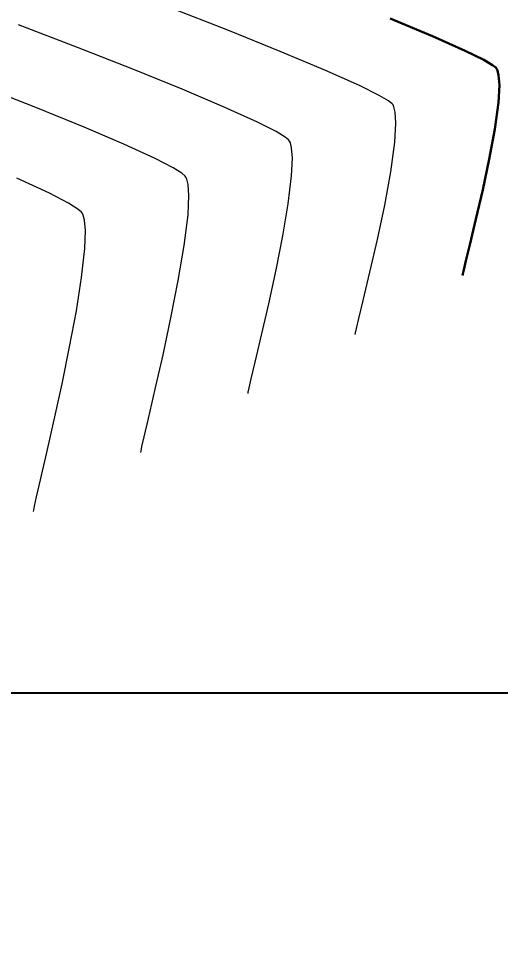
# Model space of a CAD drawing. Header units: millimetres. Extents: x 736950 to 740938, y 8500595 to 8502163.
# Drawn here: x 737933.13 to 737953.38, y 8501189.6 to 8501228.3 of the extents above; entities that cross this region are included whole.
import ezdxf

# ---------------------------------------------------------------- set-up
doc = ezdxf.new("R2010")
doc.units = ezdxf.units.MM
for name, color, linetype, lineweight in [('CONT-MJR', 80, 'Continuous', 30), ('CONT-MNR', 96, 'Continuous', 15), ('COTAS', 40, 'Continuous', 5), ('pista', 251, 'Continuous', 5)]:
    doc.layers.add(name, color=color, linetype=linetype, lineweight=lineweight)
doc.layers.add('Cuadricula Coordenadas', color=5, linetype='Continuous')
doc.styles.add('COTAS', font='arial.ttf')
doc.dimstyles.new('Copy of GenDist', dxfattribs={"dimtxt": 2, "dimasz": 2, "dimexe": 0.18, "dimexo": 0.0625, "dimgap": 1, "dimtad": 2, "dimdec": 3, "dimzin": 1, "dimdsep": 46, "dimtxsty": 'COTAS', "dimcen": 0.09, "dimadec": 3, "dimazin": 0, "dimtfac": 1, "dimtdec": 3, "dimtofl": 0, "dimtmove": 0, "dimatfit": 3, "dimfxl": 1, "dimtolj": 1, "dimtzin": 0, "dimarcsym": 0})

# ---------------------------------------------------------------- blocks, each defined once
blk = doc.blocks.new('*D155')
at = {"layer": 'COTAS', "color": 0, "lineweight": -2, "transparency": 16777216}
for p, q in [((737966.6579041376, 8501242.309450852), (737966.4448905829, 8501243.199841607)), ((737894.410769413, 8501225.781604614), (737964.5416599361, 8501242.55944087)), ((737892.6367909918, 8501224.600933155), (737892.4237774368, 8501225.491323913))]:
    blk.add_line(p, q, dxfattribs=at)
at = {"layer": 'COTAS', "color": 0, "transparency": 16777216}
for points in [[(737964.4641031495, 8501242.883626089), (737964.6192167227, 8501242.235255651), (737966.4867712476, 8501243.024781588)], [(737894.3332126264, 8501226.105789833), (737894.4883261996, 8501225.457419395), (737892.4656581015, 8501225.316263894)]]:
    blk.add_solid(points, dxfattribs=at)
at = {"layer": 'Defpoints', "color": 0, "transparency": 16777216}
for p in [(737966.4867712476, 8501243.024781588), (737966.6724460351, 8501242.248666123), (737892.6513328892, 8501224.540148428)]:
    blk.add_point(p, dxfattribs=at)
at = {"layer": 'COTAS', "color": 0, "transparency": 16777216, "insert": (737929.0059539131, 8501236.13619969), "char_height": 2, "attachment_point": 5, "rotation": 13.45433814943491, "style": 'COTAS'}
blk.add_mtext('\\A1;76.110', dxfattribs=at)

msp = doc.modelspace()

# ---------------------------------------------------------------- hatches: boundary and pattern name
at = {"layer": 'pista'}
h = msp.add_hatch(dxfattribs=at)
h.set_pattern_fill('HONEY', color=256, scale=3, angle=9.94991650582834, style=0)
h.set_pattern_definition([(9.94991650582834, (1479841.21072825, -18.49207214638591), (0.4979252195647159, 0.4170677100899267), [0.375, -0.75]), (129.9499165058283, (1479841.21072825, -18.49207214638591), (-0.6101538418184378, 0.222682034283025), [0.3749999999999999, -0.7499999999999998]), (69.94991650582834, (1479841.21072825, -18.49207214638591), (-0.112228622253722, 0.6397497443729518), [-0.75, 0.375])])
h.paths.add_polyline_path([(737744.7999806425, 8501250.923935566), (737743.4751223363, 8501250.754223157), (737756.465848178, 8501242.026572531), (737763.5739612179, 8501242.006896213), (737770.002546867, 8501243.455222024), (737769.8468594846, 8501244.342704736), (737763.4750639071, 8501242.907173423), (737756.7405500773, 8501242.925815564)])
h.paths.add_polyline_path([(737794.2809870465, 8501256.017245878), (737809.7820272583, 8501263.709828075), (737823.391616501, 8501273.483615467), (737837.0791595323, 8501280.557800073), (737851.5530432165, 8501285.77819753), (737870.8510758049, 8501293.050216693, -0.9976846880626209), (737871.0089264096, 8501292.63424804), (737865.2748787645, 8501289.581801567, 0.7845063948290762), (737866.1540430214, 8501286.121818589), (737883.2588851704, 8501291.348365877), (737897.4188924351, 8501296.516943583), (737903.2981396064, 8501301.44146652, -0.5512150924587264), (737904.1219025984, 8501301.177325813), (737906.855912117, 8501297.98174819, 0.5618964424650519), (737910.2738656431, 8501298.536066804), (737914.22079628, 8501308.558674501), (737925.6412323939, 8501300.72656757, 0.340189525830376), (737928.7023693406, 8501300.894137181), (737936.9171069289, 8501306.117412793, -0.358727273887905), (737938.1716059428, 8501305.962964654), (737943.1732157968, 8501301.051021611, 0.3417074120720416), (737946.0555081918, 8501300.709858142), (737955.8779356404, 8501307.072689936), (737971.8320576148, 8501314.464803053), (737988.5677626224, 8501323.411181662), (738023.1375471824, 8501336.282937778), (738044.4246208373, 8501357.728329657), (738061.4456776979, 8501362.208386911), (738078.9085143938, 8501363.070318012), (738112.0997810266, 8501372.051506756), (738118.6561313582, 8501373.365123207), (738128.3493353954, 8501376.976906104), (738155.2251721952, 8501366.826195797), (738176.6167526407, 8501363.543890122), (738193.8053773039, 8501353.328603027), (738204.7313956148, 8501340.877429372), (738207.705198212, 8501335.751671141), (738214.35685511, 8501331.742925933), (738229.9282901662, 8501313.374534177), (738233.5603594936, 8501308.186787868), (738234.53883727, 8501308.358438132), (738230.6417003467, 8501313.924784988), (738214.9478837823, 8501332.43754055), (738208.3676942562, 8501336.403214611), (738205.4657963786, 8501341.405035153), (738194.387784551, 8501354.029418997), (738176.9261677533, 8501364.406946706), (738155.4549153853, 8501367.70147717), (738128.3514754312, 8501377.93815071), (738118.4090486554, 8501374.233504975), (738111.8936108743, 8501372.928085677), (738078.7671659255, 8501363.964436961), (738061.3074614278, 8501363.102660457), (738043.958527311, 8501358.536303693), (738022.6381405202, 8501337.057350922), (737988.196920163, 8501324.233464561), (737971.4304040315, 8501315.270615296), (737955.4419368334, 8501307.862588815), (737945.5806043665, 8501301.47455489, -0.3391433520832071), (737943.8038299843, 8501301.693147572), (737938.8116631231, 8501306.59581691, 0.3560082385246841), (737936.4342009705, 8501306.876887502), (737928.158540546, 8501301.61487459, -0.3502196171718997), (737926.1502499409, 8501301.468794718), (737914.5128481541, 8501309.44969617, 0.4302069892023044), (737913.4330382891, 8501309.014522241), (737909.4507249827, 8501298.90206584, -0.5704007069138802), (737907.5397775185, 8501298.566836312), (737904.9064502402, 8501301.644734057, 0.4931454261128044), (737902.7202336333, 8501302.131411942), (737896.9620044216, 8501297.308254998), (737882.9728831241, 8501292.20205278), (737866.0373022418, 8501287.027224885, -0.7384715771871906), (737865.6977918843, 8501288.787355538), (737871.5108758068, 8501291.881875956, 0.9119586051647783), (737870.5337161538, 8501293.892406015), (737851.2416702455, 8501286.62264278), (737836.7183275839, 8501281.384406622), (737822.9200107896, 8501274.252970394), (737809.3164408724, 8501264.483505804), (737793.8201376351, 8501256.79327439), (737778.9884914039, 8501246.402265295), (737769.846859484, 8501244.34270474), (737770.0025468671, 8501243.455222024), (737779.3594973255, 8501245.563292695)])
h.paths.add_polyline_path([(738260.5182952256, 8501271.251537092), (738234.538837269, 8501308.358438132), (738233.56035949, 8501308.186787868), (738259.6897886079, 8501270.86568047), (738269.3749442189, 8501234.589470252), (738274.5057655985, 8501215.583008338), (738279.7983711922, 8501189.602392923), (738280.7089290785, 8501189.641305126), (738275.382018582, 8501215.790318219), (738270.2441657205, 8501234.822827347)])

# ---------------------------------------------------------------- linework, layer by layer
at = {"layer": 'CONT-MJR', "elevation": 3595}
for points in [[(737950.5187796081, 8501227.55586629), (737948.7451974365, 8501228.301101835)], [(737952.6754447891, 8501226.557485754), (737951.8992432725, 8501226.940136245)], [(737953.0436017226, 8501226.34297058), (737952.6754447891, 8501226.557485754)], [(737953.3009669827, 8501225.913579483), (737953.2488558603, 8501226.118406903)], [(737953.2907742744, 8501224.769022442), (737953.3304600164, 8501225.496673545)], [(737953.1395750026, 8501223.653955828), (737953.2907742744, 8501224.769022442)], [(737952.6325279316, 8501221.111248724), (737952.908405889, 8501222.402028166)], [(737951.7871476072, 8501217.519798644), (737951.7981689399, 8501217.580058137)]]:
    msp.add_lwpolyline(points, dxfattribs=at)
at = {"layer": 'CONT-MJR', "extrusion": (-0.4073483165245977, -0.9132728776354724, 0), "elevation": -8064543.454883316}
msp.add_lwpolyline([(-2789009.027879597, 3595.00000000001), (-2789010.539436215, 3595.00000000001)], dxfattribs=at)
at = {"layer": 'CONT-MJR', "extrusion": (0.6144745163639991, 0.7889366696631799, 0), "elevation": 7160382.538642614}
msp.add_lwpolyline([(4641588.557288409, 3595), (4641588.729010787, 3595)], dxfattribs=at)
at = {"layer": 'CONT-MJR', "extrusion": (0.7770876685661245, 0.6293923699588876, 0), "elevation": 5924061.244588401}
msp.add_lwpolyline([(6141735.923861499, 3595.000000000013), (6141735.976514668, 3595.000000000013)], dxfattribs=at)
at = {"layer": 'CONT-MJR', "extrusion": (0.9053974275952456, 0.4245650693402746, 0), "elevation": 4277464.629638433}
msp.add_lwpolyline([(7383679.086740756, 3595), (7383679.173032728, 3595)], dxfattribs=at)
at = {"layer": 'CONT-MJR', "extrusion": (0.9975070912371743, 0.07056630167120859, 0), "elevation": 1336013.723109192}
msp.add_lwpolyline([(8427958.079801619, 3595.000000000011), (8427958.49774946, 3595.000000000011)], dxfattribs=at)
at = {"layer": 'CONT-MJR', "extrusion": (0.9833760086008212, -0.1815809067834986, 0), "elevation": -817974.4869249159}
msp.add_lwpolyline([(8493896.312206214, 3595.000000000006), (8493897.585297741, 3595.000000000006)], dxfattribs=at)
at = {"layer": 'CONT-MJR', "extrusion": (0.9741992767372515, -0.2256895416376576, 0), "elevation": -1199723.775083042}
msp.add_lwpolyline([(8448430.385107238, 3595.00000000001), (8448431.649347493, 3595.00000000001)], dxfattribs=at)
at = {"layer": 'CONT-MJR', "extrusion": (0.9720488930584857, -0.2347785115886307, 0), "elevation": -1278577.987798715}
msp.add_lwpolyline([(8436855.621986505, 3595.00000000001), (8436856.727337465, 3595.00000000001)], dxfattribs=at)
at = {"layer": 'CONT-MJR', "extrusion": (0.9717357503799599, -0.2360712422839692, 0), "elevation": -1289798.858589313}
msp.add_lwpolyline([(8435146.800538246, 3595), (8435147.500874562, 3595)], dxfattribs=at)
at = {"layer": 'CONT-MJR', "extrusion": (0.9735856520650187, -0.2283220928713048, 0), "elevation": -1222556.510647239}
msp.add_lwpolyline([(8445154.33539964, 3595.00000000001), (8445154.71856632, 3595.00000000001)], dxfattribs=at)
at = {"layer": 'CONT-MJR', "extrusion": (0.977860461099373, -0.2092580192454322, 0), "elevation": -1057334.066350822}
msp.add_lwpolyline([(8467426.874325182, 3595), (8467427.049734712, 3595)], dxfattribs=at)
at = {"layer": 'CONT-MNR'}
for points, elevation in [([(737941.9315862233, 8501227.805411445), (737939.4817892043, 8501228.76473125)], 3596), ([(737944.1281568165, 8501226.92033409), (737941.9315862233, 8501227.805411445)], 3596), ([(737937.9335952185, 8501226.169616077), (737935.6172855609, 8501227.0775595)], 3597), ([(737947.4580271723, 8501225.48380994), (737945.9956030955, 8501226.137224985)], 3596), ([(737933.9357942626, 8501224.532809554), (737931.7528352294, 8501225.389401818)], 3598), ([(737948.2853470668, 8501225.073089365), (737947.4580271723, 8501225.48380994)], 3596), ([(737935.895558236, 8501223.73707789), (737933.9357942626, 8501224.532809554)], 3598), ([(737948.9032266985, 8501224.593035387), (737948.8642171639, 8501224.676965244)], 3596), ([(737948.9581447253, 8501224.3701962), (737948.9032266985, 8501224.593035387)], 3596), ([(737948.9874069178, 8501223.911783166), (737948.9581447253, 8501224.3701962)], 3596), ([(737943.956334956, 8501223.55427203), (737943.1681628381, 8501223.953849303)], 3597), ([(737944.3356211169, 8501223.323298568), (737943.956334956, 8501223.55427203)], 3597), ([(737944.5162150228, 8501223.15739506), (737944.4790446712, 8501223.205123119)], 3597), ([(737948.7706809565, 8501221.86597973), (737948.9402611867, 8501223.10603556)], 3596), ([(737944.6086341242, 8501221.689352574), (737944.6410536517, 8501222.44316819)], 3597), ([(737939.9909045211, 8501221.806643058), (737939.6275574475, 8501222.034996413)], 3598), ([(737940.1306706965, 8501221.687165871), (737939.9909045211, 8501221.806643058)], 3598), ([(737944.4654689237, 8501220.516233176), (737944.6086341242, 8501221.689352574)], 3597), ([(737935.2402869995, 8501220.549222741), (737934.4456184055, 8501220.962496445)], 3599), ([(737935.628397437, 8501220.30317662), (737935.2402869995, 8501220.549222741)], 3599), ([(737935.8202107399, 8501220.118254693), (737935.7790895894, 8501220.172751263)], 3599), ([(737944.2367355897, 8501219.171155805), (737944.4654689237, 8501220.516233176)], 3597), ([(737948.2095559922, 8501219.030620381), (737948.5142298932, 8501220.470579047)], 3596), ([(737935.9113823676, 8501219.832695844), (737935.8570078997, 8501220.04010579)], 3599), ([(737935.9480615117, 8501219.403756768), (737935.9113823676, 8501219.832695844)], 3599), ([(737940.0978348869, 8501218.773842264), (737940.2563548199, 8501220.053801294)], 3598), ([(737943.9529453993, 8501217.744701052), (737944.2367355897, 8501219.171155805)], 3597), ([(737935.7881513556, 8501217.435869578), (737935.9220540674, 8501218.639776902)], 3599), ([(737947.6101316621, 8501216.46017652), (737947.8953072503, 8501217.656890582)], 3596), ([(737943.342239553, 8501215.009981781), (737943.6446096284, 8501216.327449512)], 3597), ([(737947.2934443564, 8501215.105802502), (737947.3333145232, 8501215.29310144)], 3596), ([(737947.2815919339, 8501215.040943023), (737947.2934443564, 8501215.105802502)], 3596), ([(737934.6361977482, 8501211.458376328), (737934.9638530147, 8501212.961092757)], 3599), ([(737938.5924613739, 8501211.513482373), (737938.8791446585, 8501212.745387344)], 3598), ([(737942.7760362606, 8501212.562087402), (737942.787052824, 8501212.62294403)], 3597), ([(737934.0599071354, 8501208.934066657), (737934.3260850302, 8501210.088378215)], 3599), ([(737933.8113194767, 8501207.838355416), (737933.8963335007, 8501208.221666388)], 3599), ([(737933.7757468199, 8501207.66467059), (737933.8113194767, 8501207.838355416)], 3599), ([(737933.7649249139, 8501207.604376163), (737933.7757468199, 8501207.66467059)], 3599)]:
    msp.add_lwpolyline(points, dxfattribs=dict(at, elevation=elevation))
at = {"layer": 'CONT-MNR', "extrusion": (0.3572269402866464, 0.9340176192842622, 0), "elevation": 8203906.358668494}
msp.add_lwpolyline([(2347622.469156447, 3597), (2347625.127777637, 3597)], dxfattribs=at)
at = {"layer": 'CONT-MNR', "extrusion": (-0.3867209940468136, -0.9221967646676301, 0), "elevation": -8125182.448429273}
msp.add_lwpolyline([(-2607071.21275979, 3596), (-2607073.237757439, 3596)], dxfattribs=at)
at = {"layer": 'CONT-MNR', "extrusion": (-0.3749164111153409, -0.927058619870606, 0), "elevation": -8157800.041701549}
msp.add_lwpolyline([(-2503135.241698334, 3597.00000000001), (-2503137.483323326, 3597.00000000001)], dxfattribs=at)
at = {"layer": 'CONT-MNR', "extrusion": (-0.3891553624171019, -0.9211721358693032, 0), "elevation": -8118265.206700181}
msp.add_lwpolyline([(-2628525.727268341, 3597), (-2628527.647238894, 3597)], dxfattribs=at)
at = {"layer": 'CONT-MNR', "extrusion": (0.5085685023900216, 0.8610215318891685, 0), "elevation": 7695035.089686261}
msp.add_lwpolyline([(3688065.481892223, 3596.000000000006), (3688065.940797047, 3596.000000000006)], dxfattribs=at)
at = {"layer": 'CONT-MNR', "extrusion": (0.6218208626460048, 0.7831595078770215, 0), "elevation": 7116686.946895969}
msp.add_lwpolyline([(4708307.250240182, 3596), (4708307.437934387, 3596)], dxfattribs=at)
at = {"layer": 'CONT-MNR', "extrusion": (-0.4123594978389175, -0.9110212097103096, 0), "elevation": -8049093.204711351}
msp.add_lwpolyline([(-2833278.56286831, 3597.00000000001), (-2833280.086242802, 3597.00000000001)], dxfattribs=at)
at = {"layer": 'CONT-MNR', "extrusion": (0.7814752373836347, 0.6239362574463772, 0), "elevation": 5880911.072497573}
msp.add_lwpolyline([(6183063.519956565, 3596), (6183063.578854673, 3596)], dxfattribs=at)
at = {"layer": 'CONT-MNR', "extrusion": (-0.3918092784503115, -0.9200464604139544, 0), "elevation": -8110650.939266862}
msp.add_lwpolyline([(-2651921.214689631, 3598.000000000003), (-2651923.029648391, 3598.000000000003)], dxfattribs=at)
at = {"layer": 'CONT-MNR', "extrusion": (0.9982925684309903, -0.05841188077314841, 0), "elevation": 240116.512448584}
msp.add_lwpolyline([(8529812.834844332, 3596), (8529813.641970048, 3596)], dxfattribs=at)
at = {"layer": 'CONT-MNR', "extrusion": (0.6359058154349018, 0.7717666706304911, 0), "elevation": 7030223.914997134}
msp.add_lwpolyline([(4836456.320745474, 3597.000000000013), (4836456.506583446, 3597.000000000013)], dxfattribs=at)
at = {"layer": 'CONT-MNR', "extrusion": (-0.4171488634933196, -0.9088381735414902, 0), "elevation": -8034065.824520103}
msp.add_lwpolyline([(-2875608.249523968, 3598.000000000003), (-2875609.694452552, 3598.000000000003)], dxfattribs=at)
at = {"layer": 'CONT-MNR', "extrusion": (0.9049700082821956, 0.4254753625178814, 0), "elevation": 4284878.659688985}
msp.add_lwpolyline([(7379374.693422331, 3597.00000000001), (7379374.780601935, 3597.00000000001)], dxfattribs=at)
at = {"layer": 'CONT-MNR', "extrusion": (0.96805485451116, 0.2507385065309611, 0), "elevation": 2845954.785579345}
msp.add_lwpolyline([(8044618.940221729, 3597), (8044619.155225306, 3597)], dxfattribs=at)
at = {"layer": 'CONT-MNR', "extrusion": (0.996877953722417, 0.07895787093258409, 0), "elevation": 1406879.16817085}
msp.add_lwpolyline([(8416414.695560887, 3597), (8416415.124095479, 3597)], dxfattribs=at)
at = {"layer": 'CONT-MNR', "extrusion": (-0.460196467521636, -0.8878171046339488, 0), "elevation": -7887127.542807017}
msp.add_lwpolyline([(-3257076.926589737, 3598.000000000013), (-3257077.770171786, 3598.000000000013)], dxfattribs=at)
at = {"layer": 'CONT-MNR', "extrusion": (0.9835280024038153, -0.1807558255978508, 0), "elevation": -810852.0966714759}
msp.add_lwpolyline([(8494576.880361365, 3596.000000000003), (8494578.299132032, 3596.000000000003)], dxfattribs=at)
at = {"layer": 'CONT-MNR', "extrusion": (0.4166233282963626, 0.9090792057457158, 0), "elevation": 8035723.905253174}
msp.add_lwpolyline([(2870966.112262894, 3599.00000000001), (2870967.635234645, 3599.00000000001)], dxfattribs=at)
at = {"layer": 'CONT-MNR', "extrusion": (0.7958277391719176, 0.6055230875569603, 0), "elevation": 5734959.229854759}
msp.add_lwpolyline([(6318668.18714099, 3598), (6318668.249140582, 3598)], dxfattribs=at)
at = {"layer": 'CONT-MNR', "extrusion": (0.9065124863209976, 0.4221790048594594, 0), "elevation": 4257989.267789408}
msp.add_lwpolyline([(7394920.626282766, 3598.000000000013), (7394920.717808561, 3598.000000000013)], dxfattribs=at)
at = {"layer": 'CONT-MNR', "extrusion": (0.9700450311264525, 0.2429251686978524, 0), "elevation": 2780995.911277443}
msp.add_lwpolyline([(8067303.24984946, 3598.00000000001), (8067303.478554044, 3598.00000000001)], dxfattribs=at)
at = {"layer": 'CONT-MNR', "extrusion": (0.9974468723359033, 0.07141244196443733, 0), "elevation": 1343149.18178267}
msp.add_lwpolyline([(8426818.051784664, 3598), (8426818.513475291, 3598)], dxfattribs=at)
at = {"layer": 'CONT-MNR', "extrusion": (0.9988657185439378, -0.04761592504302641, 0), "elevation": 332309.7675502796}
msp.add_lwpolyline([(8526714.985473195, 3598.00000000001), (8526715.805091556, 3598.00000000001)], dxfattribs=at)
at = {"layer": 'CONT-MNR', "extrusion": (0.6544303538263312, 0.7561222863999864, 0), "elevation": 6910889.60722108}
msp.add_lwpolyline([(5005486.837107578, 3599.000000000003), (5005487.036403585, 3599.000000000003)], dxfattribs=at)
at = {"layer": 'CONT-MNR', "extrusion": (0.9047240981958673, 0.4259980119010824, 0), "elevation": 4289131.188576576}
msp.add_lwpolyline([(7376899.426353462, 3599.000000000003), (7376899.512732177, 3599.000000000003)], dxfattribs=at)
at = {"layer": 'CONT-MNR', "extrusion": (0.9994210723803582, -0.03402234680463775, 0), "elevation": 448277.3017427241}
msp.add_lwpolyline([(8521403.36136545, 3599.00000000001), (8521404.125787865, 3599.00000000001)], dxfattribs=at)
at = {"layer": 'CONT-MNR', "extrusion": (0.9748194376254158, -0.2229956592126139, 0), "elevation": -1176368.683207956}
msp.add_lwpolyline([(8451711.392799936, 3596), (8451712.802014556, 3596)], dxfattribs=at)
at = {"layer": 'CONT-MNR', "extrusion": (0.9858902083727212, -0.1673932407081976, 0), "elevation": -695518.6437018038}
msp.add_lwpolyline([(8504793.040440196, 3598.00000000001), (8504794.532790553, 3598.00000000001)], dxfattribs=at)
at = {"layer": 'CONT-MNR', "extrusion": (0.9771423447123939, -0.2125860723800246, 0), "elevation": -1086164.20634597}
msp.add_lwpolyline([(8463774.996156672, 3597.000000000006), (8463776.446561059, 3597.000000000006)], dxfattribs=at)
at = {"layer": 'CONT-MNR', "extrusion": (0.9877202896468162, -0.1562326131766654, 0), "elevation": -599293.2647753278}
msp.add_lwpolyline([(8512113.164141793, 3599.000000000013), (8512114.584647138, 3599.000000000013)], dxfattribs=at)
at = {"layer": 'CONT-MNR', "extrusion": (0.9810799632053601, -0.1936029591637731, 0), "elevation": -921882.8273190404}
msp.add_lwpolyline([(8483239.704366315, 3598.000000000013), (8483241.296647828, 3598.000000000013)], dxfattribs=at)
at = {"layer": 'CONT-MNR', "extrusion": (0.972409710356994, -0.2332795644788181, 0), "elevation": -1265572.651543375}
msp.add_lwpolyline([(8438812.755915841, 3596.000000000006), (8438813.532822067, 3596.000000000006)], dxfattribs=at)
at = {"layer": 'CONT-MNR', "extrusion": (0.9830236902587656, -0.1834786755730448, 0), "elevation": -834383.7149790433}
msp.add_lwpolyline([(8492290.651121225, 3599), (8492292.196606208, 3599)], dxfattribs=at)
at = {"layer": 'CONT-MNR', "extrusion": (0.977645397874328, -0.2102604956123404, 0), "elevation": -1066026.639931413}
msp.add_lwpolyline([(8466332.39024827, 3598.00000000001), (8466333.978293046, 3598.00000000001)], dxfattribs=at)
at = {"layer": 'CONT-MNR', "extrusion": (0.9740816207645017, -0.2261968083081665, 0), "elevation": -1204126.831566266}
msp.add_lwpolyline([(8447798.902667485, 3596.000000000006), (8447799.325223373, 3596.000000000006)], dxfattribs=at)
at = {"layer": 'CONT-MNR', "extrusion": (0.9732837149414075, -0.2296057713339387, 0), "elevation": -1233699.792091335}
msp.add_lwpolyline([(8443529.01868448, 3597), (8443530.176726382, 3597)], dxfattribs=at)
at = {"layer": 'CONT-MNR', "extrusion": (0.9795590982430669, -0.2011565883813648, 0), "elevation": -987224.0886029709}
msp.add_lwpolyline([(8475880.981916297, 3599.000000000013), (8475882.566778827, 3599.000000000013)], dxfattribs=at)
at = {"layer": 'CONT-MNR', "extrusion": (0.9752969296550283, -0.220897937983755, 0), "elevation": -1158190.842714424}
msp.add_lwpolyline([(8454215.865681576, 3598.00000000001), (8454217.344678508, 3598.00000000001)], dxfattribs=at)
at = {"layer": 'CONT-MNR', "extrusion": (0.9733062898471337, -0.2295100567382778, 0), "elevation": -1232869.442846529}
msp.add_lwpolyline([(8443649.577812238, 3597.000000000013), (8443650.300863279, 3597.000000000013)], dxfattribs=at)
at = {"layer": 'CONT-MNR', "extrusion": (0.9788542324317479, -0.20455901752417, 0), "elevation": -1016661.281514366}
msp.add_lwpolyline([(8472400.808279535, 3597.000000000003), (8472400.986311583, 3597.000000000003)], dxfattribs=at)
at = {"layer": 'CONT-MNR', "extrusion": (0.9750617472965029, -0.2219337490313066, 0), "elevation": -1167166.208539624}
msp.add_lwpolyline([(8452981.821572043, 3597), (8452982.213256849, 3597)], dxfattribs=at)
at = {"layer": 'CONT-MNR', "extrusion": (0.9753248791360665, -0.2207745006521756, 0), "elevation": -1157124.704801702}
msp.add_lwpolyline([(8454358.784313317, 3599.000000000003), (8454360.188971542, 3599.000000000003)], dxfattribs=at)
at = {"layer": 'CONT-MNR', "extrusion": (0.9739421859025974, -0.2267964252788617, 0), "elevation": -1209334.855993589}
msp.add_lwpolyline([(8447049.572195856, 3598.000000000009), (8447050.35910691, 3598.000000000009)], dxfattribs=at)
at = {"layer": 'CONT-MNR', "extrusion": (0.9755256177482841, -0.219885809266603, 0), "elevation": -1149417.777696383}
msp.add_lwpolyline([(8455410.627406001, 3598.00000000001), (8455411.050999874, 3598.00000000001)], dxfattribs=at)
at = {"layer": 'CONT-MNR', "extrusion": (0.9840331909289248, -0.1779850531652546, 0), "elevation": -786932.5776234237}
msp.add_lwpolyline([(8496814.867263887, 3598.000000000011), (8496814.93243657, 3598.000000000011)], dxfattribs=at)
at = {"layer": 'CONT-MNR', "extrusion": (0.9790653642760567, -0.2035460942268174, 0), "elevation": -1007898.308739056}
msp.add_lwpolyline([(8473444.86481402, 3598.000000000003), (8473445.05528747, 3598.000000000003)], dxfattribs=at)
at = {"layer": 'CONT-MNR', "extrusion": (0.9746383287256457, -0.2237858980786781, 0), "elevation": -1183231.857206969}
msp.add_lwpolyline([(8450742.57302735, 3599.00000000001), (8450743.303965429, 3599.00000000001)], dxfattribs=at)
at = {"layer": 'Cuadricula Coordenadas', "color": 8}
msp.add_line((736950.2264744169, 8501200), (738552.8979275209, 8501200), dxfattribs=at)

# ---------------------------------------------------------------- dimensions: what is measured, and where the dimension line sits
at = {"layer": 'COTAS'}
dim = msp.add_aligned_dim(p1=(737892.6513328891, 8501224.540148428), p2=(737966.6724460353, 8501242.248666123), distance=0.798016505607991, dimstyle='Copy of GenDist', dxfattribs=at)
dim.commit()
dim.dimension.update_dxf_attribs({"geometry": '*D155', "text_midpoint": (737929.0059539131, 8501236.13619969)})

doc.saveas('drawing.dxf')
